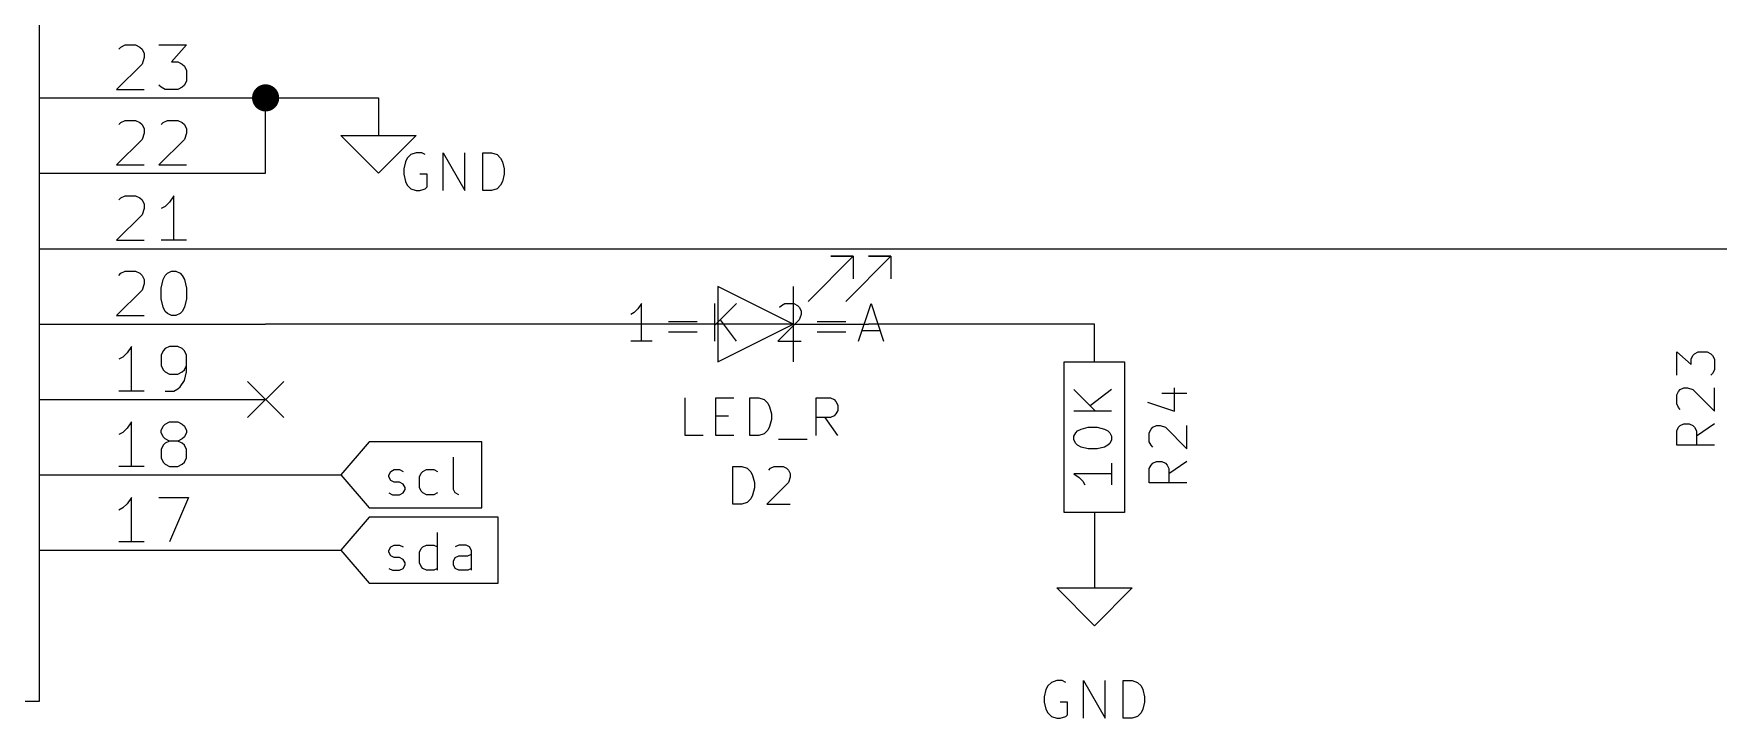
# Model space of a CAD drawing. Header units: millimetres. Extents: x 10 to 287, y -200 to -10.
# Drawn here: x 140.8 to 197.6, y -131.4 to -108.3 of the extents above; entities that cross this region are included whole.
import ezdxf

# ---------------------------------------------------------------- set-up
doc = ezdxf.new("R2010")
doc.units = ezdxf.units.MM
for name, color, linetype in [('BLUE', 174, 'CONTINUOUS'), ('GREENSIXTYFIVE', 129, 'CONTINUOUS'), ('LIGHTGREEN', 92, 'CONTINUOUS'), ('LIGHTRED', 12, 'CONTINUOUS'), ('MAGENTA', 214, 'CONTINUOUS'), ('RED', 14, 'CONTINUOUS')]:
    doc.layers.add(name, color=color, linetype=linetype)

msp = doc.modelspace()

# ---------------------------------------------------------------- linework, layer by layer
at = {"layer": 'BLUE', "linetype": 'CONTINUOUS'}
for p, q in [((147.9804, -120.0404), (149.1996, -121.2596)), ((149.1996, -120.0404), (147.9804, -121.2596))]:
    msp.add_line(p, q, dxfattribs=at)
at = {"layer": 'GREENSIXTYFIVE', "linetype": 'CONTINUOUS'}
for p, q in [((153.4886, -112.3997), (153.3676, -112.5207)), ((153.4886, -112.3997), (153.3676, -112.5207)), ((153.67, -112.3392), (153.4886, -112.3997)), ((153.67, -112.3392), (153.4886, -112.3997)), ((153.8514, -112.3392), (153.67, -112.3392)), ((153.8514, -112.3392), (153.67, -112.3392)), ((153.9724, -112.3997), (153.8514, -112.3392)), ((153.9724, -112.3997), (153.8514, -112.3392)), ((154.5771, -113.6092), (154.5771, -112.3392)), ((154.5771, -112.3392), (155.3028, -113.6092)), ((154.5771, -113.6092), (154.5771, -112.3392)), ((154.5771, -112.3392), (155.3028, -113.6092)), ((155.3028, -113.6092), (155.3028, -112.3392)), ((155.3028, -113.6092), (155.3028, -112.3392)), ((155.9076, -113.6092), (155.9076, -112.3392)), ((155.9076, -112.3392), (156.21, -112.3392)), ((155.9076, -113.6092), (155.9076, -112.3392)), ((155.9076, -112.3392), (156.21, -112.3392)), ((156.21, -112.3392), (156.3914, -112.3997)), ((156.21, -112.3392), (156.3914, -112.3997)), ((156.3914, -112.3997), (156.5124, -112.5207)), ((156.3914, -112.3997), (156.5124, -112.5207)), ((153.3071, -112.6416), (153.2467, -112.8835)), ((153.3071, -112.6416), (153.2467, -112.8835)), ((153.2467, -112.8835), (153.2467, -113.0649)), ((153.2467, -112.8835), (153.2467, -113.0649)), ((153.3676, -112.5207), (153.3071, -112.6416)), ((153.3676, -112.5207), (153.3071, -112.6416)), ((156.5124, -112.5207), (156.5729, -112.6416)), ((156.5124, -112.5207), (156.5729, -112.6416)), ((156.5729, -112.6416), (156.6333, -112.8835)), ((156.5729, -112.6416), (156.6333, -112.8835)), ((156.6333, -112.8835), (156.6333, -113.0649)), ((156.6333, -112.8835), (156.6333, -113.0649)), ((153.2467, -113.0649), (153.3071, -113.3068)), ((153.2467, -113.0649), (153.3071, -113.3068)), ((153.3071, -113.3068), (153.3676, -113.4278)), ((153.3071, -113.3068), (153.3676, -113.4278)), ((153.3676, -113.4278), (153.4886, -113.5488)), ((153.3676, -113.4278), (153.4886, -113.5488)), ((153.4886, -113.5488), (153.67, -113.6092)), ((153.4886, -113.5488), (153.67, -113.6092)), ((154.0328, -113.0649), (153.7909, -113.0649)), ((154.0328, -113.0649), (153.7909, -113.0649)), ((153.7909, -113.6092), (153.9724, -113.5488)), ((153.7909, -113.6092), (153.9724, -113.5488)), ((153.9724, -113.5488), (154.0328, -113.4883)), ((153.9724, -113.5488), (154.0328, -113.4883)), ((154.0328, -113.4883), (154.0328, -113.0649)), ((154.0328, -113.4883), (154.0328, -113.0649)), ((156.3914, -113.5488), (156.21, -113.6092)), ((156.3914, -113.5488), (156.21, -113.6092)), ((156.5124, -113.4278), (156.3914, -113.5488)), ((156.5124, -113.4278), (156.3914, -113.5488)), ((156.5729, -113.3068), (156.5124, -113.4278)), ((156.5729, -113.3068), (156.5124, -113.4278)), ((156.6333, -113.0649), (156.5729, -113.3068)), ((156.6333, -113.0649), (156.5729, -113.3068)), ((153.67, -113.6092), (153.7909, -113.6092)), ((153.67, -113.6092), (153.7909, -113.6092)), ((156.21, -113.6092), (155.9076, -113.6092)), ((156.21, -113.6092), (155.9076, -113.6092)), ((196.1592, -119.8335), (196.1592, -119.0473)), ((196.1592, -119.0473), (196.643, -119.4707)), ((196.643, -119.2892), (196.7035, -119.1683)), ((196.7035, -119.1683), (196.764, -119.1078)), ((196.764, -119.1078), (196.8849, -119.0473)), ((196.8849, -119.0473), (197.1873, -119.0473)), ((197.1873, -119.0473), (197.3083, -119.1078)), ((197.3083, -119.1078), (197.3688, -119.1683)), ((197.3688, -119.1683), (197.4292, -119.2892)), ((196.643, -119.4707), (196.643, -119.2892)), ((197.3688, -119.773), (197.3083, -119.8335)), ((197.4292, -119.6521), (197.3688, -119.773)), ((197.4292, -119.2892), (197.4292, -119.6521)), ((175.8391, -120.3174), (176.5648, -121.0431)), ((175.8391, -120.3174), (176.5648, -121.0431)), ((177.1091, -120.3174), (176.3834, -120.8616)), ((177.1091, -120.3174), (176.3834, -120.8616)), ((179.2258, -121.043), (179.2258, -120.2569)), ((179.2258, -121.043), (179.2258, -120.2569)), ((196.1592, -120.4987), (196.2197, -120.3778)), ((196.2197, -120.3778), (196.2802, -120.3173)), ((196.2802, -120.3173), (196.4011, -120.2568)), ((196.4011, -120.2568), (196.5221, -120.2568)), ((196.5221, -120.2568), (196.7035, -120.3173)), ((196.7035, -120.3173), (197.4292, -121.043)), ((197.4292, -121.043), (197.4292, -120.2568)), ((162.7377, -121.8641), (162.7377, -120.5941)), ((163.7658, -121.8641), (163.7658, -120.5941)), ((163.7658, -120.5941), (164.3706, -120.5941)), ((164.9148, -121.8641), (164.9148, -120.5941)), ((164.9148, -120.5941), (165.2172, -120.5941)), ((165.2172, -120.5941), (165.3986, -120.6546)), ((165.3986, -120.6546), (165.5196, -120.7756)), ((165.5196, -120.7756), (165.5801, -120.8965)), ((165.5801, -120.8965), (165.6405, -121.1384)), ((167.1524, -121.8641), (167.1524, -120.5941)), ((167.1524, -120.5941), (167.6362, -120.5941)), ((167.6362, -120.5941), (167.7572, -120.6546)), ((167.7572, -120.6546), (167.8177, -120.7151)), ((167.8177, -120.7151), (167.8781, -120.836)), ((167.8781, -120.836), (167.8781, -121.0175)), ((178.3187, -120.7407), (179.2258, -121.043)), ((178.3187, -120.7407), (179.2258, -121.043)), ((178.8025, -120.4383), (179.6491, -120.4383)), ((178.8025, -120.4383), (179.6491, -120.4383)), ((196.1592, -120.8011), (196.1592, -120.4987)), ((196.2197, -120.9221), (196.1592, -120.8011)), ((196.2802, -120.9825), (196.2197, -120.9221)), ((163.7658, -121.1989), (164.1892, -121.1989)), ((165.6405, -121.3198), (165.5801, -121.5617)), ((165.6405, -121.1384), (165.6405, -121.3198)), ((167.6362, -121.2594), (167.1524, -121.2594)), ((167.8781, -121.8641), (167.4548, -121.2594)), ((167.7572, -121.1989), (167.6362, -121.2594)), ((167.8177, -121.1384), (167.7572, -121.1989)), ((167.8781, -121.0175), (167.8177, -121.1384)), ((177.1091, -121.0431), (175.8391, -121.0431)), ((177.1091, -121.0431), (175.8391, -121.0431)), ((178.5001, -121.5873), (178.621, -121.5268)), ((178.5001, -121.5873), (178.621, -121.5268)), ((178.621, -121.5268), (178.742, -121.5268)), ((178.621, -121.5268), (178.742, -121.5268)), ((178.742, -121.5268), (178.9234, -121.5873)), ((178.742, -121.5268), (178.9234, -121.5873)), ((179.6491, -122.313), (179.6491, -121.5268)), ((179.6491, -122.313), (179.6491, -121.5268)), ((196.2197, -121.5873), (196.2802, -121.5268)), ((196.2802, -121.5268), (196.4011, -121.4664)), ((196.4011, -121.4664), (196.5826, -121.4664)), ((196.5826, -121.4664), (196.7035, -121.5268)), ((196.7035, -121.5268), (196.764, -121.5873)), ((197.4292, -121.4664), (196.8245, -121.8897)), ((163.3425, -121.8641), (162.7377, -121.8641)), ((164.3706, -121.8641), (163.7658, -121.8641)), ((165.2172, -121.8641), (164.9148, -121.8641)), ((165.3986, -121.8037), (165.2172, -121.8641)), ((165.5196, -121.6827), (165.3986, -121.8037)), ((165.5801, -121.5617), (165.5196, -121.6827)), ((165.8825, -121.9851), (166.8501, -121.9851)), ((175.8391, -121.8897), (175.8996, -121.7688)), ((175.8391, -121.8897), (175.8996, -121.7688)), ((175.8391, -122.0107), (175.8391, -121.8897)), ((175.8391, -122.0107), (175.8391, -121.8897)), ((175.8996, -122.1316), (175.8391, -122.0107)), ((175.8996, -122.1316), (175.8391, -122.0107)), ((175.8996, -121.7688), (175.9601, -121.7083)), ((175.8996, -121.7688), (175.9601, -121.7083)), ((175.9601, -121.7083), (176.081, -121.6478)), ((175.9601, -121.7083), (176.081, -121.6478)), ((176.081, -121.6478), (176.3229, -121.5873)), ((176.081, -121.6478), (176.3229, -121.5873)), ((176.3229, -121.5873), (176.6253, -121.5873)), ((176.3229, -121.5873), (176.6253, -121.5873)), ((176.6253, -121.5873), (176.8672, -121.6478)), ((176.6253, -121.5873), (176.8672, -121.6478)), ((176.8672, -121.6478), (176.9882, -121.7083)), ((176.8672, -121.6478), (176.9882, -121.7083)), ((176.9882, -121.7083), (177.0487, -121.7688)), ((176.9882, -121.7083), (177.0487, -121.7688)), ((177.0487, -121.7688), (177.1091, -121.8897)), ((177.0487, -121.7688), (177.1091, -121.8897)), ((177.1091, -122.0107), (177.0487, -122.1316)), ((177.1091, -122.0107), (177.0487, -122.1316)), ((177.1091, -121.8897), (177.1091, -122.0107)), ((177.1091, -121.8897), (177.1091, -122.0107)), ((178.3791, -121.7687), (178.4396, -121.6478)), ((178.3791, -121.7687), (178.4396, -121.6478)), ((178.3791, -122.0711), (178.3791, -121.7687)), ((178.3791, -122.0711), (178.3791, -121.7687)), ((178.4396, -122.1921), (178.3791, -122.0711)), ((178.4396, -122.1921), (178.3791, -122.0711)), ((178.4396, -121.6478), (178.5001, -121.5873)), ((178.4396, -121.6478), (178.5001, -121.5873)), ((178.9234, -121.5873), (179.6491, -122.313)), ((178.9234, -121.5873), (179.6491, -122.313)), ((196.1592, -121.7083), (196.2197, -121.5873)), ((196.1592, -122.1921), (196.1592, -121.7083)), ((196.764, -121.5873), (196.8245, -121.7083)), ((196.8245, -121.7083), (196.8245, -122.1921)), ((175.9601, -122.1921), (175.8996, -122.1316)), ((175.9601, -122.1921), (175.8996, -122.1316)), ((176.081, -122.2526), (175.9601, -122.1921)), ((176.081, -122.2526), (175.9601, -122.1921)), ((176.3229, -122.313), (176.081, -122.2526)), ((176.3229, -122.313), (176.081, -122.2526)), ((176.6253, -122.313), (176.3229, -122.313)), ((176.6253, -122.313), (176.3229, -122.313)), ((176.8672, -122.2526), (176.6253, -122.313)), ((176.8672, -122.2526), (176.6253, -122.313)), ((176.9882, -122.1921), (176.8672, -122.2526)), ((176.9882, -122.1921), (176.8672, -122.2526)), ((177.0487, -122.1316), (176.9882, -122.1921)), ((177.0487, -122.1316), (176.9882, -122.1921)), ((178.5001, -122.2525), (178.4396, -122.1921)), ((178.5001, -122.2525), (178.4396, -122.1921)), ((197.4292, -122.1921), (196.1592, -122.1921)), ((164.3403, -124.1755), (164.3403, -122.9055)), ((164.3403, -122.9055), (164.6427, -122.9055)), ((164.6427, -122.9055), (164.8241, -122.966)), ((164.8241, -122.966), (164.9451, -123.087)), ((164.9451, -123.087), (165.0056, -123.2079)), ((165.0056, -123.2079), (165.066, -123.4498)), ((165.5499, -123.0265), (165.6103, -122.966)), ((165.6103, -122.966), (165.7313, -122.9055)), ((165.7313, -122.9055), (166.0337, -122.9055)), ((166.0337, -122.9055), (166.1546, -122.966)), ((166.1546, -122.966), (166.2151, -123.0265)), ((166.2151, -123.0265), (166.2756, -123.1474)), ((166.2756, -123.1474), (166.2756, -123.2684)), ((177.1091, -123.1597), (175.8391, -123.1597)), ((175.8391, -123.1597), (176.0206, -123.2806)), ((177.1091, -123.1597), (175.8391, -123.1597)), ((175.8391, -123.1597), (176.0206, -123.2806)), ((177.1091, -122.7968), (177.1091, -123.5225)), ((177.1091, -122.7968), (177.1091, -123.5225)), ((178.3791, -122.9783), (178.4396, -122.8573)), ((178.3791, -122.9783), (178.4396, -122.8573)), ((178.3791, -123.4621), (178.3791, -122.9783)), ((178.3791, -123.4621), (178.3791, -122.9783)), ((178.4396, -122.8573), (178.5001, -122.7968)), ((178.4396, -122.8573), (178.5001, -122.7968)), ((178.5001, -122.7968), (178.621, -122.7364)), ((178.5001, -122.7968), (178.621, -122.7364)), ((178.621, -122.7364), (178.8025, -122.7364)), ((178.621, -122.7364), (178.8025, -122.7364)), ((178.8025, -122.7364), (178.9234, -122.7968)), ((178.8025, -122.7364), (178.9234, -122.7968)), ((178.9234, -122.7968), (178.9839, -122.8573)), ((178.9234, -122.7968), (178.9839, -122.8573)), ((178.9839, -122.8573), (179.0444, -122.9783)), ((178.9839, -122.8573), (179.0444, -122.9783)), ((179.6491, -122.7364), (179.0444, -123.1597)), ((179.6491, -122.7364), (179.0444, -123.1597)), ((179.0444, -122.9783), (179.0444, -123.4621)), ((179.0444, -122.9783), (179.0444, -123.4621)), ((165.066, -123.6312), (165.0056, -123.8731)), ((165.066, -123.4498), (165.066, -123.6312)), ((166.2151, -123.4498), (165.4894, -124.1755)), ((166.2756, -123.2684), (166.2151, -123.4498)), ((176.0206, -123.2806), (176.1415, -123.4016)), ((176.0206, -123.2806), (176.1415, -123.4016)), ((176.1415, -123.4016), (176.202, -123.5225)), ((176.1415, -123.4016), (176.202, -123.5225)), ((179.6491, -123.4621), (178.3791, -123.4621)), ((179.6491, -123.4621), (178.3791, -123.4621)), ((164.6427, -124.1755), (164.3403, -124.1755)), ((164.8241, -124.1151), (164.6427, -124.1755)), ((164.9451, -123.9941), (164.8241, -124.1151)), ((165.0056, -123.8731), (164.9451, -123.9941)), ((165.4894, -124.1755), (166.2756, -124.1755)), ((174.8971, -130.4216), (174.8367, -130.6635)), ((174.8971, -130.4216), (174.8367, -130.6635)), ((174.9576, -130.3007), (174.8971, -130.4216)), ((174.9576, -130.3007), (174.8971, -130.4216)), ((175.0786, -130.1797), (174.9576, -130.3007)), ((175.0786, -130.1797), (174.9576, -130.3007)), ((175.26, -130.1192), (175.0786, -130.1797)), ((175.26, -130.1192), (175.0786, -130.1797)), ((175.4414, -130.1192), (175.26, -130.1192)), ((175.4414, -130.1192), (175.26, -130.1192)), ((175.5624, -130.1797), (175.4414, -130.1192)), ((175.5624, -130.1797), (175.4414, -130.1192)), ((176.1671, -131.3892), (176.1671, -130.1192)), ((176.1671, -130.1192), (176.8928, -131.3892)), ((176.1671, -131.3892), (176.1671, -130.1192)), ((176.1671, -130.1192), (176.8928, -131.3892)), ((176.8928, -131.3892), (176.8928, -130.1192)), ((176.8928, -131.3892), (176.8928, -130.1192)), ((177.4976, -131.3892), (177.4976, -130.1192)), ((177.4976, -130.1192), (177.8, -130.1192)), ((177.4976, -131.3892), (177.4976, -130.1192)), ((177.4976, -130.1192), (177.8, -130.1192)), ((177.8, -130.1192), (177.9814, -130.1797)), ((177.8, -130.1192), (177.9814, -130.1797)), ((177.9814, -130.1797), (178.1024, -130.3007)), ((177.9814, -130.1797), (178.1024, -130.3007)), ((178.1024, -130.3007), (178.1629, -130.4216)), ((178.1024, -130.3007), (178.1629, -130.4216)), ((178.1629, -130.4216), (178.2233, -130.6635)), ((178.1629, -130.4216), (178.2233, -130.6635)), ((174.8367, -130.6635), (174.8367, -130.8449)), ((174.8367, -130.6635), (174.8367, -130.8449)), ((174.8367, -130.8449), (174.8971, -131.0868)), ((174.8367, -130.8449), (174.8971, -131.0868)), ((174.8971, -131.0868), (174.9576, -131.2078)), ((174.8971, -131.0868), (174.9576, -131.2078)), ((175.6228, -130.8449), (175.3809, -130.8449)), ((175.6228, -130.8449), (175.3809, -130.8449)), ((175.6228, -131.2683), (175.6228, -130.8449)), ((175.6228, -131.2683), (175.6228, -130.8449)), ((178.1629, -131.0868), (178.1024, -131.2078)), ((178.1629, -131.0868), (178.1024, -131.2078)), ((178.2233, -130.8449), (178.1629, -131.0868)), ((178.2233, -130.8449), (178.1629, -131.0868)), ((178.2233, -130.6635), (178.2233, -130.8449)), ((178.2233, -130.6635), (178.2233, -130.8449)), ((174.9576, -131.2078), (175.0786, -131.3288)), ((174.9576, -131.2078), (175.0786, -131.3288)), ((175.0786, -131.3288), (175.26, -131.3892)), ((175.0786, -131.3288), (175.26, -131.3892)), ((175.26, -131.3892), (175.3809, -131.3892)), ((175.26, -131.3892), (175.3809, -131.3892)), ((175.3809, -131.3892), (175.5624, -131.3288)), ((175.3809, -131.3892), (175.5624, -131.3288)), ((175.5624, -131.3288), (175.6228, -131.2683)), ((175.5624, -131.3288), (175.6228, -131.2683)), ((177.8, -131.3892), (177.4976, -131.3892)), ((177.8, -131.3892), (177.4976, -131.3892)), ((177.9814, -131.3288), (177.8, -131.3892)), ((177.9814, -131.3288), (177.8, -131.3892)), ((178.1024, -131.2078), (177.9814, -131.3288)), ((178.1024, -131.2078), (177.9814, -131.3288))]:
    msp.add_line(p, q, dxfattribs=at)
at = {"layer": 'LIGHTGREEN', "linetype": 'CONTINUOUS'}
for p, q in [((148.59, -113.03), (148.59, -110.49)), ((148.59, -110.49), (152.4, -110.49)), ((148.59, -115.57), (199.39, -115.57)), ((161.29, -118.11), (148.59, -118.11)), ((176.53, -118.11), (168.91, -118.11)), ((148.59, -123.19), (151.13, -123.19)), ((148.59, -125.73), (151.13, -125.73))]:
    msp.add_line(p, q, dxfattribs=at)
at = {"layer": 'LIGHTGREEN', "const_width": 0.4572}
msp.add_lwpolyline([(148.3614, -110.49, 1), (148.8186, -110.49, 1)], format="xyb", close=True, dxfattribs=at)
at = {"layer": 'LIGHTRED', "linetype": 'CONTINUOUS'}
for p, q in [((143.6382, -108.8491), (143.7096, -108.7778)), ((143.6382, -108.8491), (143.7096, -108.7778)), ((143.7096, -108.7778), (143.8523, -108.7064)), ((143.7096, -108.7778), (143.8523, -108.7064)), ((143.8523, -108.7064), (144.2091, -108.7064)), ((143.8523, -108.7064), (144.2091, -108.7064)), ((144.2091, -108.7064), (144.3518, -108.7778)), ((144.2091, -108.7064), (144.3518, -108.7778)), ((144.3518, -108.7778), (144.4232, -108.8491)), ((144.3518, -108.7778), (144.4232, -108.8491)), ((144.4232, -108.8491), (144.4945, -108.9919)), ((144.4232, -108.8491), (144.4945, -108.9919)), ((144.4945, -108.9919), (144.4945, -109.1346)), ((144.4945, -108.9919), (144.4945, -109.1346)), ((144.994, -108.7064), (145.9217, -108.7064)), ((144.994, -108.7064), (145.9217, -108.7064)), ((145.9217, -108.7064), (145.4222, -109.2773)), ((145.9217, -108.7064), (145.4222, -109.2773)), ((144.4232, -109.3487), (143.5668, -110.205)), ((144.4232, -109.3487), (143.5668, -110.205)), ((144.4945, -109.1346), (144.4232, -109.3487)), ((144.4945, -109.1346), (144.4232, -109.3487)), ((145.4222, -109.2773), (145.6363, -109.2773)), ((145.4222, -109.2773), (145.6363, -109.2773)), ((145.6363, -109.2773), (145.779, -109.3487)), ((145.6363, -109.2773), (145.779, -109.3487)), ((145.779, -109.3487), (145.8504, -109.42)), ((145.779, -109.3487), (145.8504, -109.42)), ((145.8504, -109.42), (145.9217, -109.5628)), ((145.8504, -109.42), (145.9217, -109.5628)), ((145.9217, -109.5628), (145.9217, -109.9196)), ((145.9217, -109.5628), (145.9217, -109.9196)), ((145.0654, -110.1337), (144.994, -110.0623)), ((145.0654, -110.1337), (144.994, -110.0623)), ((145.2081, -110.205), (145.0654, -110.1337)), ((145.2081, -110.205), (145.0654, -110.1337)), ((145.779, -110.1337), (145.6363, -110.205)), ((145.779, -110.1337), (145.6363, -110.205)), ((145.8504, -110.0623), (145.779, -110.1337)), ((145.8504, -110.0623), (145.779, -110.1337)), ((145.9217, -109.9196), (145.8504, -110.0623)), ((145.9217, -109.9196), (145.8504, -110.0623)), ((143.5668, -110.205), (144.4945, -110.205)), ((143.5668, -110.205), (144.4945, -110.205)), ((145.6363, -110.205), (145.2081, -110.205)), ((145.6363, -110.205), (145.2081, -110.205)), ((143.7096, -111.3178), (143.8523, -111.2464)), ((143.7096, -111.3178), (143.8523, -111.2464)), ((143.8523, -111.2464), (144.2091, -111.2464)), ((143.8523, -111.2464), (144.2091, -111.2464)), ((144.2091, -111.2464), (144.3518, -111.3178)), ((144.2091, -111.2464), (144.3518, -111.3178)), ((145.1368, -111.3178), (145.2795, -111.2464)), ((145.1368, -111.3178), (145.2795, -111.2464)), ((145.2795, -111.2464), (145.6363, -111.2464)), ((145.2795, -111.2464), (145.6363, -111.2464)), ((145.6363, -111.2464), (145.779, -111.3178)), ((145.6363, -111.2464), (145.779, -111.3178)), ((143.6382, -111.3891), (143.7096, -111.3178)), ((143.6382, -111.3891), (143.7096, -111.3178)), ((144.3518, -111.3178), (144.4232, -111.3891)), ((144.3518, -111.3178), (144.4232, -111.3891)), ((144.4232, -111.3891), (144.4945, -111.5319)), ((144.4232, -111.3891), (144.4945, -111.5319)), ((144.4945, -111.6746), (144.4232, -111.8887)), ((144.4945, -111.6746), (144.4232, -111.8887)), ((144.4945, -111.5319), (144.4945, -111.6746)), ((144.4945, -111.5319), (144.4945, -111.6746)), ((145.0654, -111.3891), (145.1368, -111.3178)), ((145.0654, -111.3891), (145.1368, -111.3178)), ((145.779, -111.3178), (145.8504, -111.3891)), ((145.779, -111.3178), (145.8504, -111.3891)), ((145.8504, -111.3891), (145.9217, -111.5319)), ((145.8504, -111.3891), (145.9217, -111.5319)), ((145.9217, -111.6746), (145.8504, -111.8887)), ((145.9217, -111.6746), (145.8504, -111.8887)), ((145.9217, -111.5319), (145.9217, -111.6746)), ((145.9217, -111.5319), (145.9217, -111.6746)), ((144.4232, -111.8887), (143.5668, -112.745)), ((144.4232, -111.8887), (143.5668, -112.745)), ((145.8504, -111.8887), (144.994, -112.745)), ((145.8504, -111.8887), (144.994, -112.745)), ((143.5668, -112.745), (144.4945, -112.745)), ((143.5668, -112.745), (144.4945, -112.745)), ((144.994, -112.745), (145.9217, -112.745)), ((144.994, -112.745), (145.9217, -112.745)), ((143.6382, -113.9291), (143.7096, -113.8578)), ((143.6382, -113.9291), (143.7096, -113.8578)), ((143.7096, -113.8578), (143.8523, -113.7864)), ((143.7096, -113.8578), (143.8523, -113.7864)), ((143.8523, -113.7864), (144.2091, -113.7864)), ((143.8523, -113.7864), (144.2091, -113.7864)), ((144.2091, -113.7864), (144.3518, -113.8578)), ((144.2091, -113.7864), (144.3518, -113.8578)), ((144.3518, -113.8578), (144.4232, -113.9291)), ((144.3518, -113.8578), (144.4232, -113.9291)), ((144.4232, -113.9291), (144.4945, -114.0719)), ((144.4232, -113.9291), (144.4945, -114.0719)), ((144.4945, -114.0719), (144.4945, -114.2146)), ((144.4945, -114.0719), (144.4945, -114.2146)), ((145.2081, -114.1432), (145.0654, -114.2146)), ((145.2081, -114.1432), (145.0654, -114.2146)), ((145.3508, -114.0005), (145.2081, -114.1432)), ((145.3508, -114.0005), (145.2081, -114.1432)), ((145.4936, -113.7864), (145.3508, -114.0005)), ((145.4936, -113.7864), (145.3508, -114.0005)), ((145.4936, -115.285), (145.4936, -113.7864)), ((145.4936, -115.285), (145.4936, -113.7864)), ((144.4232, -114.4287), (143.5668, -115.285)), ((144.4232, -114.4287), (143.5668, -115.285)), ((144.4945, -114.2146), (144.4232, -114.4287)), ((144.4945, -114.2146), (144.4232, -114.4287)), ((143.5668, -115.285), (144.4945, -115.285)), ((143.5668, -115.285), (144.4945, -115.285)), ((145.9217, -115.285), (145.0654, -115.285)), ((145.9217, -115.285), (145.0654, -115.285)), ((143.6382, -116.4691), (143.7096, -116.3978)), ((143.6382, -116.4691), (143.7096, -116.3978)), ((143.7096, -116.3978), (143.8523, -116.3264)), ((143.7096, -116.3978), (143.8523, -116.3264)), ((143.8523, -116.3264), (144.2091, -116.3264)), ((143.8523, -116.3264), (144.2091, -116.3264)), ((144.2091, -116.3264), (144.3518, -116.3978)), ((144.2091, -116.3264), (144.3518, -116.3978)), ((144.3518, -116.3978), (144.4232, -116.4691)), ((144.3518, -116.3978), (144.4232, -116.4691)), ((145.2081, -116.4691), (145.2795, -116.3978)), ((145.2081, -116.4691), (145.2795, -116.3978)), ((145.2795, -116.3978), (145.4222, -116.3264)), ((145.2795, -116.3978), (145.4222, -116.3264)), ((145.4222, -116.3264), (145.5649, -116.3264)), ((145.4222, -116.3264), (145.5649, -116.3264)), ((145.5649, -116.3264), (145.7077, -116.3978)), ((145.5649, -116.3264), (145.7077, -116.3978)), ((145.7077, -116.3978), (145.779, -116.4691)), ((145.7077, -116.3978), (145.779, -116.4691)), ((144.4232, -116.9687), (143.5668, -117.825)), ((144.4232, -116.9687), (143.5668, -117.825)), ((144.4232, -116.4691), (144.4945, -116.6119)), ((144.4232, -116.4691), (144.4945, -116.6119)), ((144.4945, -116.7546), (144.4232, -116.9687)), ((144.4945, -116.7546), (144.4232, -116.9687)), ((144.4945, -116.6119), (144.4945, -116.7546)), ((144.4945, -116.6119), (144.4945, -116.7546)), ((145.0654, -116.8973), (145.1368, -116.6119)), ((145.0654, -116.8973), (145.1368, -116.6119)), ((145.0654, -117.2541), (145.0654, -116.8973)), ((145.0654, -117.2541), (145.0654, -116.8973)), ((145.1368, -116.6119), (145.2081, -116.4691)), ((145.1368, -116.6119), (145.2081, -116.4691)), ((145.779, -116.4691), (145.8504, -116.6119)), ((145.779, -116.4691), (145.8504, -116.6119)), ((145.8504, -116.6119), (145.9217, -116.8973)), ((145.8504, -116.6119), (145.9217, -116.8973)), ((145.9217, -116.8973), (145.9217, -117.2541)), ((145.9217, -116.8973), (145.9217, -117.2541)), ((145.1368, -117.5396), (145.0654, -117.2541)), ((145.1368, -117.5396), (145.0654, -117.2541)), ((145.2081, -117.6823), (145.1368, -117.5396)), ((145.2081, -117.6823), (145.1368, -117.5396)), ((145.8504, -117.5396), (145.779, -117.6823)), ((145.8504, -117.5396), (145.779, -117.6823)), ((145.9217, -117.2541), (145.8504, -117.5396)), ((145.9217, -117.2541), (145.8504, -117.5396)), ((143.5668, -117.825), (144.4945, -117.825)), ((143.5668, -117.825), (144.4945, -117.825)), ((145.2795, -117.7537), (145.2081, -117.6823)), ((145.2795, -117.7537), (145.2081, -117.6823)), ((145.4222, -117.825), (145.2795, -117.7537)), ((145.4222, -117.825), (145.2795, -117.7537)), ((145.5649, -117.825), (145.4222, -117.825)), ((145.5649, -117.825), (145.4222, -117.825)), ((145.7077, -117.7537), (145.5649, -117.825)), ((145.7077, -117.7537), (145.5649, -117.825)), ((145.779, -117.6823), (145.7077, -117.7537)), ((145.779, -117.6823), (145.7077, -117.7537)), ((143.7809, -119.2232), (143.6382, -119.2946)), ((143.7809, -119.2232), (143.6382, -119.2946)), ((143.9236, -119.0805), (143.7809, -119.2232)), ((143.9236, -119.0805), (143.7809, -119.2232)), ((144.0664, -118.8664), (143.9236, -119.0805)), ((144.0664, -118.8664), (143.9236, -119.0805)), ((144.0664, -120.365), (144.0664, -118.8664)), ((144.0664, -120.365), (144.0664, -118.8664)), ((145.1368, -119.0091), (145.0654, -119.1519)), ((145.1368, -119.0091), (145.0654, -119.1519)), ((145.0654, -119.1519), (145.0654, -119.5087)), ((145.0654, -119.1519), (145.0654, -119.5087)), ((145.2081, -118.9378), (145.1368, -119.0091)), ((145.2081, -118.9378), (145.1368, -119.0091)), ((145.3508, -118.8664), (145.2081, -118.9378)), ((145.3508, -118.8664), (145.2081, -118.9378)), ((145.6363, -118.8664), (145.3508, -118.8664)), ((145.6363, -118.8664), (145.3508, -118.8664)), ((145.779, -118.9378), (145.6363, -118.8664)), ((145.779, -118.9378), (145.6363, -118.8664)), ((145.8504, -119.0091), (145.779, -118.9378)), ((145.8504, -119.0091), (145.779, -118.9378)), ((145.9217, -119.1519), (145.8504, -119.0091)), ((145.9217, -119.1519), (145.8504, -119.0091)), ((145.9217, -119.7228), (145.9217, -119.1519)), ((145.9217, -119.7228), (145.9217, -119.1519)), ((145.0654, -119.5087), (145.1368, -119.6514)), ((145.0654, -119.5087), (145.1368, -119.6514)), ((145.1368, -119.6514), (145.2081, -119.7228)), ((145.1368, -119.6514), (145.2081, -119.7228)), ((145.2081, -119.7228), (145.3508, -119.7941)), ((145.2081, -119.7228), (145.3508, -119.7941)), ((145.3508, -119.7941), (145.6363, -119.7941)), ((145.3508, -119.7941), (145.6363, -119.7941)), ((145.6363, -119.7941), (145.779, -119.7228)), ((145.6363, -119.7941), (145.779, -119.7228)), ((145.779, -119.7228), (145.8504, -119.6514)), ((145.779, -119.7228), (145.8504, -119.6514)), ((145.8504, -119.6514), (145.9217, -119.5087)), ((145.8504, -119.6514), (145.9217, -119.5087)), ((145.8504, -120.0082), (145.9217, -119.7228)), ((145.8504, -120.0082), (145.9217, -119.7228)), ((144.4945, -120.365), (143.6382, -120.365)), ((144.4945, -120.365), (143.6382, -120.365)), ((145.2081, -120.365), (145.4936, -120.365)), ((145.2081, -120.365), (145.4936, -120.365)), ((145.4936, -120.365), (145.6363, -120.2937)), ((145.4936, -120.365), (145.6363, -120.2937)), ((145.6363, -120.2937), (145.7077, -120.2223)), ((145.6363, -120.2937), (145.7077, -120.2223)), ((145.7077, -120.2223), (145.8504, -120.0082)), ((145.7077, -120.2223), (145.8504, -120.0082)), ((144.0664, -121.4064), (143.9236, -121.6205)), ((144.0664, -121.4064), (143.9236, -121.6205)), ((144.0664, -122.905), (144.0664, -121.4064)), ((144.0664, -122.905), (144.0664, -121.4064)), ((145.1368, -121.5491), (145.2081, -121.4778)), ((145.1368, -121.5491), (145.2081, -121.4778)), ((145.2081, -121.4778), (145.3508, -121.4064)), ((145.2081, -121.4778), (145.3508, -121.4064)), ((145.3508, -121.4064), (145.6363, -121.4064)), ((145.3508, -121.4064), (145.6363, -121.4064)), ((145.6363, -121.4064), (145.779, -121.4778)), ((145.6363, -121.4064), (145.779, -121.4778)), ((145.779, -121.4778), (145.8504, -121.5491)), ((145.779, -121.4778), (145.8504, -121.5491)), ((143.7809, -121.7632), (143.6382, -121.8346)), ((143.7809, -121.7632), (143.6382, -121.8346)), ((143.9236, -121.6205), (143.7809, -121.7632)), ((143.9236, -121.6205), (143.7809, -121.7632)), ((145.0654, -121.6919), (145.1368, -121.5491)), ((145.0654, -121.6919), (145.1368, -121.5491)), ((145.0654, -121.7632), (145.0654, -121.6919)), ((145.0654, -121.7632), (145.0654, -121.6919)), ((145.1368, -121.9059), (145.0654, -121.7632)), ((145.1368, -121.9059), (145.0654, -121.7632)), ((145.2081, -121.9773), (145.1368, -121.9059)), ((145.2081, -121.9773), (145.1368, -121.9059)), ((145.3508, -122.0487), (145.2081, -121.9773)), ((145.3508, -122.0487), (145.2081, -121.9773)), ((145.3508, -122.0487), (145.2081, -122.12)), ((145.3508, -122.0487), (145.2081, -122.12)), ((145.6363, -122.0487), (145.3508, -122.0487)), ((145.6363, -122.0487), (145.3508, -122.0487)), ((145.779, -121.9773), (145.6363, -122.0487)), ((145.779, -121.9773), (145.6363, -122.0487)), ((145.779, -122.12), (145.6363, -122.0487)), ((145.779, -122.12), (145.6363, -122.0487)), ((145.8504, -121.9059), (145.779, -121.9773)), ((145.8504, -121.9059), (145.779, -121.9773)), ((145.8504, -121.5491), (145.9217, -121.6919)), ((145.8504, -121.5491), (145.9217, -121.6919)), ((145.9217, -121.7632), (145.8504, -121.9059)), ((145.9217, -121.7632), (145.8504, -121.9059)), ((145.9217, -121.6919), (145.9217, -121.7632)), ((145.9217, -121.6919), (145.9217, -121.7632)), ((145.1368, -122.1914), (145.0654, -122.3341)), ((145.1368, -122.1914), (145.0654, -122.3341)), ((145.0654, -122.3341), (145.0654, -122.6196)), ((145.0654, -122.3341), (145.0654, -122.6196)), ((145.0654, -122.6196), (145.1368, -122.7623)), ((145.0654, -122.6196), (145.1368, -122.7623)), ((145.2081, -122.12), (145.1368, -122.1914)), ((145.2081, -122.12), (145.1368, -122.1914)), ((145.8504, -122.1914), (145.779, -122.12)), ((145.8504, -122.1914), (145.779, -122.12)), ((145.9217, -122.3341), (145.8504, -122.1914)), ((145.9217, -122.3341), (145.8504, -122.1914)), ((145.8504, -122.7623), (145.9217, -122.6196)), ((145.8504, -122.7623), (145.9217, -122.6196)), ((145.9217, -122.6196), (145.9217, -122.3341)), ((145.9217, -122.6196), (145.9217, -122.3341)), ((144.4945, -122.905), (143.6382, -122.905)), ((144.4945, -122.905), (143.6382, -122.905)), ((145.1368, -122.7623), (145.2081, -122.8337)), ((145.1368, -122.7623), (145.2081, -122.8337)), ((145.2081, -122.8337), (145.3508, -122.905)), ((145.2081, -122.8337), (145.3508, -122.905)), ((145.3508, -122.905), (145.6363, -122.905)), ((145.3508, -122.905), (145.6363, -122.905)), ((145.6363, -122.905), (145.779, -122.8337)), ((145.6363, -122.905), (145.779, -122.8337)), ((145.779, -122.8337), (145.8504, -122.7623)), ((145.779, -122.8337), (145.8504, -122.7623)), ((143.7809, -124.3032), (143.6382, -124.3746)), ((143.7809, -124.3032), (143.6382, -124.3746)), ((143.9236, -124.1605), (143.7809, -124.3032)), ((143.9236, -124.1605), (143.7809, -124.3032)), ((144.0664, -123.9464), (143.9236, -124.1605)), ((144.0664, -123.9464), (143.9236, -124.1605)), ((144.0664, -125.445), (144.0664, -123.9464)), ((144.0664, -125.445), (144.0664, -123.9464)), ((144.994, -123.9464), (145.9931, -123.9464)), ((144.994, -123.9464), (145.9931, -123.9464)), ((145.9931, -123.9464), (145.3508, -125.445)), ((145.9931, -123.9464), (145.3508, -125.445)), ((144.4945, -125.445), (143.6382, -125.445)), ((144.4945, -125.445), (143.6382, -125.445))]:
    msp.add_line(p, q, dxfattribs=at)
at = {"layer": 'MAGENTA', "linetype": 'CONTINUOUS'}
for p, q in [((161.2597, -117.4191), (161.1388, -117.6006)), ((161.2597, -118.6891), (161.2597, -117.4191)), ((163.7392, -118.6891), (163.7392, -117.4191)), ((164.4649, -117.4191), (163.7392, -118.1448)), ((165.9164, -117.5401), (165.9768, -117.4796)), ((165.9768, -117.4796), (166.0978, -117.4191)), ((166.0978, -117.4191), (166.4002, -117.4191)), ((166.4002, -117.4191), (166.5211, -117.4796)), ((166.5211, -117.4796), (166.5816, -117.5401)), ((166.5816, -117.5401), (166.6421, -117.661)), ((168.5773, -118.6891), (169.0006, -117.4191)), ((169.0006, -117.4191), (169.424, -118.6891)), ((161.0178, -117.7215), (160.8969, -117.782)), ((161.1388, -117.6006), (161.0178, -117.7215)), ((162.1668, -118.0239), (163.1345, -118.0239)), ((164.4649, -118.6891), (163.9207, -117.9634)), ((166.5816, -117.9634), (165.8559, -118.6891)), ((166.6421, -117.782), (166.5816, -117.9634)), ((166.6421, -117.661), (166.6421, -117.782)), ((167.1863, -118.0239), (168.154, -118.0239)), ((161.6226, -118.6891), (160.8969, -118.6891)), ((163.1345, -118.3867), (162.1668, -118.3867)), ((165.8559, -118.6891), (166.6421, -118.6891)), ((168.154, -118.3867), (167.1863, -118.3867)), ((168.6983, -118.3263), (169.303, -118.3263))]:
    msp.add_line(p, q, dxfattribs=at)
at = {"layer": 'RED', "linetype": 'CONTINUOUS'}
for p, q in [((140.97, -130.81), (140.97, -80.01)), ((140.97, -110.49), (148.59, -110.49)), ((140.97, -110.49), (148.59, -110.49)), ((152.4, -110.49), (152.4, -111.76)), ((152.4, -113.03), (151.13, -111.76)), ((151.13, -111.76), (152.4, -111.76)), ((152.4, -111.76), (153.67, -111.76)), ((153.67, -111.76), (152.4, -113.03)), ((140.97, -113.03), (148.59, -113.03)), ((140.97, -113.03), (148.59, -113.03)), ((140.97, -115.57), (148.59, -115.57)), ((140.97, -115.57), (148.59, -115.57)), ((166.878, -117.348), (168.402, -115.824)), ((168.402, -115.824), (167.64, -115.824)), ((167.64, -115.824), (168.402, -115.824)), ((168.148, -117.348), (169.672, -115.824)), ((168.402, -115.824), (168.402, -116.586)), ((169.672, -115.824), (168.91, -115.824)), ((168.91, -115.824), (169.672, -115.824)), ((169.672, -115.824), (169.672, -116.586)), ((163.83, -116.84), (163.83, -119.38)), ((166.37, -118.11), (163.83, -116.84)), ((166.37, -116.84), (166.37, -119.38)), ((140.97, -118.11), (148.59, -118.11)), ((140.97, -118.11), (148.59, -118.11)), ((163.83, -118.11), (161.29, -118.11)), ((166.37, -118.11), (163.83, -118.11)), ((163.83, -119.38), (166.37, -118.11)), ((166.37, -118.11), (168.91, -118.11)), ((176.53, -119.38), (176.53, -118.11)), ((176.53, -119.38), (176.53, -118.11)), ((175.514, -124.46), (175.514, -119.38)), ((175.514, -119.38), (177.546, -119.38)), ((177.546, -119.38), (177.546, -124.46)), ((140.97, -120.65), (148.59, -120.65)), ((140.97, -120.65), (148.59, -120.65)), ((152.0825, -122.0784), (151.13, -123.19)), ((155.8809, -122.0784), (152.0825, -122.0784)), ((155.8809, -123.19), (155.8809, -122.0784)), ((154.9234, -123.6786), (154.9234, -122.59)), ((140.97, -123.19), (148.59, -123.19)), ((140.97, -123.19), (148.59, -123.19)), ((151.13, -123.19), (152.0825, -124.3016)), ((152.7463, -123.1948), (152.8067, -123.0738)), ((152.7463, -123.2553), (152.7463, -123.1948)), ((152.8067, -123.0738), (152.9277, -123.0134)), ((152.9277, -123.0134), (153.1091, -123.0134)), ((153.1091, -123.0134), (153.2301, -123.0738)), ((153.7744, -123.2553), (153.8348, -123.1343)), ((153.8348, -123.1343), (153.8953, -123.0738)), ((153.8953, -123.0738), (154.0163, -123.0134)), ((154.0163, -123.0134), (154.2582, -123.0134)), ((154.2582, -123.0134), (154.3791, -123.0738)), ((155.8809, -124.3016), (155.8809, -123.19)), ((152.8067, -123.3762), (152.7463, -123.2553)), ((152.7463, -123.7996), (152.8672, -123.86)), ((152.9277, -123.4367), (152.8067, -123.3762)), ((153.1091, -123.4367), (152.9277, -123.4367)), ((153.2301, -123.4972), (153.1091, -123.4367)), ((153.1091, -123.86), (153.2301, -123.7996)), ((153.2905, -123.6181), (153.2301, -123.4972)), ((153.2301, -123.7996), (153.2905, -123.6786)), ((153.2905, -123.6786), (153.2905, -123.6181)), ((153.7744, -123.6181), (153.7744, -123.2553)), ((153.8348, -123.7391), (153.7744, -123.6181)), ((153.8953, -123.7996), (153.8348, -123.7391)), ((154.0163, -123.86), (153.8953, -123.7996)), ((154.3791, -123.7996), (154.2582, -123.86)), ((154.9839, -123.7996), (154.9234, -123.6786)), ((155.1049, -123.86), (154.9839, -123.7996)), ((152.0825, -124.3016), (155.8809, -124.3016)), ((152.8672, -123.86), (153.1091, -123.86)), ((154.2582, -123.86), (154.0163, -123.86)), ((152.0825, -124.6184), (151.13, -125.73)), ((156.4251, -124.6184), (152.0825, -124.6184)), ((156.4251, -125.73), (156.4251, -124.6184)), ((177.546, -124.46), (175.514, -124.46)), ((176.53, -124.46), (176.53, -125.73)), ((176.53, -124.46), (176.53, -125.73)), ((154.3791, -126.4), (154.3791, -125.13)), ((140.97, -125.73), (148.59, -125.73)), ((140.97, -125.73), (148.59, -125.73)), ((151.13, -125.73), (152.0825, -126.8416)), ((152.7463, -125.7348), (152.8067, -125.6138)), ((152.7463, -125.7953), (152.7463, -125.7348)), ((152.8067, -125.9162), (152.7463, -125.7953)), ((152.8067, -125.6138), (152.9277, -125.5534)), ((152.9277, -125.9767), (152.8067, -125.9162)), ((152.9277, -125.5534), (153.1091, -125.5534)), ((153.1091, -125.9767), (152.9277, -125.9767)), ((153.1091, -125.5534), (153.2301, -125.6138)), ((153.2301, -126.0372), (153.1091, -125.9767)), ((153.2905, -126.1581), (153.2301, -126.0372)), ((153.7744, -125.7953), (153.8348, -125.6743)), ((153.7744, -126.1581), (153.7744, -125.7953)), ((153.8348, -125.6743), (153.8953, -125.6138)), ((153.8953, -125.6138), (154.0163, -125.5534)), ((154.0163, -125.5534), (154.2582, -125.5534)), ((154.2582, -125.5534), (154.3791, -125.6138)), ((154.9234, -126.0976), (154.9838, -125.9767)), ((155.1048, -125.5534), (154.9838, -125.6138)), ((154.9838, -125.9767), (155.1048, -125.9162)), ((155.3467, -125.5534), (155.1048, -125.5534)), ((155.1048, -125.9162), (155.4072, -125.9162)), ((155.4676, -125.6138), (155.3467, -125.5534)), ((155.4072, -125.9162), (155.5281, -125.8557)), ((155.5281, -125.7348), (155.4676, -125.6138)), ((155.5281, -126.4), (155.5281, -125.7348)), ((156.4251, -126.8416), (156.4251, -125.73)), ((176.53, -125.73), (176.53, -127)), ((152.7463, -126.3396), (152.8672, -126.4)), ((152.8672, -126.4), (153.1091, -126.4)), ((153.1091, -126.4), (153.2301, -126.3396)), ((153.2301, -126.3396), (153.2905, -126.2186)), ((153.2905, -126.2186), (153.2905, -126.1581)), ((153.8348, -126.2791), (153.7744, -126.1581)), ((153.8953, -126.3396), (153.8348, -126.2791)), ((154.0163, -126.4), (153.8953, -126.3396)), ((154.2582, -126.4), (154.0163, -126.4)), ((154.3791, -126.3396), (154.2582, -126.4)), ((154.9234, -126.2186), (154.9234, -126.0976)), ((154.9838, -126.3396), (154.9234, -126.2186)), ((155.1048, -126.4), (154.9838, -126.3396)), ((155.4072, -126.4), (155.1048, -126.4)), ((155.5281, -126.3396), (155.4072, -126.4)), ((152.0825, -126.8416), (156.4251, -126.8416)), ((176.53, -128.27), (175.26, -127)), ((175.26, -127), (176.53, -127)), ((176.53, -127), (177.8, -127)), ((177.8, -127), (176.53, -128.27)), ((110.49, -130.81), (140.97, -130.81))]:
    msp.add_line(p, q, dxfattribs=at)

doc.saveas('drawing.dxf')
